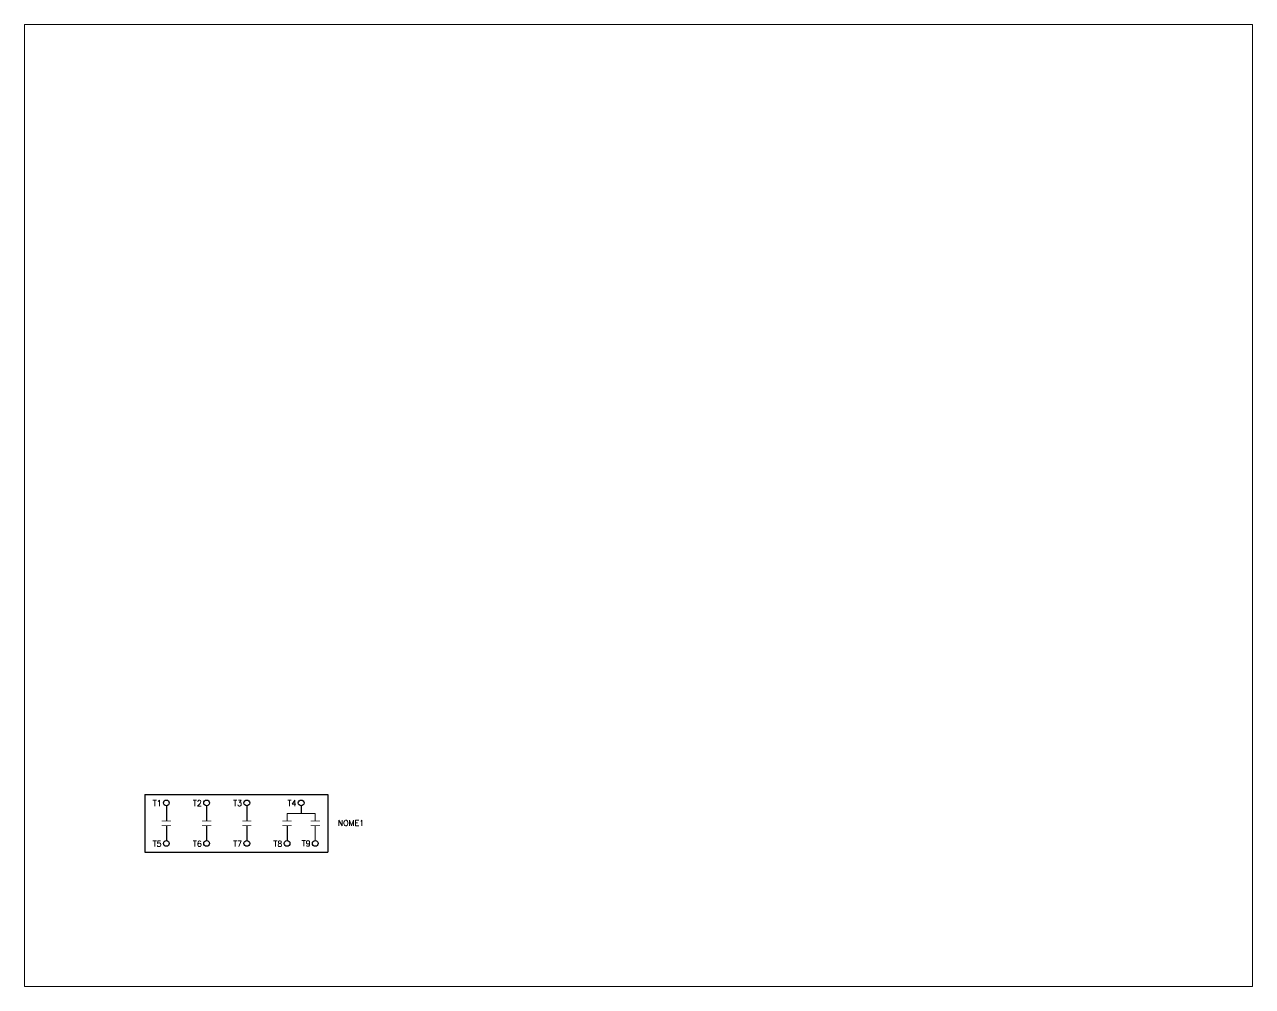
# Paper-space layout 'Layout1' of a CAD drawing. Extents: x 1.03 to 9.28, y 0.81 to 7.27.
# The model-space entities are those that its viewports show. They can reach past a viewport. Long polylines and large blocks are cut down to what shows.
import ezdxf
from ezdxf.enums import TextEntityAlignment as Align

# ---------------------------------------------------------------- set-up
doc = ezdxf.new("R2010")
doc.units = 0
doc.header["$LTSCALE"] = 10
doc.header["$MEASUREMENT"] = 0
doc.layers.get('0').update_dxf_attribs({"linetype": 'CONTINUOUS'})
doc.styles.add('ROMANS', font='romans', dxfattribs={"height": 0.2})

msp = doc.modelspace()

# ---------------------------------------------------------------- linework, layer by layer
at = {"color": 7, "linetype": 'Continuous'}
for p, q in [((38.21, 47.94), (101.89, 47.94)), ((38.21, 47.94), (38.21, 27.94)), ((101.89, 47.94), (101.89, 27.94)), ((45.71, 44.02), (45.71, 38.72)), ((59.71, 44.02), (59.71, 38.72)), ((73.71, 44.02), (73.71, 38.72)), ((92.62, 44.02), (92.62, 41.37)), ((45.71, 37.12), (45.71, 31.93)), ((59.71, 37.12), (59.71, 31.93)), ((73.71, 37.12), (73.71, 31.93)), ((87.71, 37.12), (87.71, 31.93)), ((38.21, 27.94), (101.89, 27.94))]:
    msp.add_line(p, q, dxfattribs=at)
at = {"lineweight": 5}
for p, q in [((87.71, 41.37), (97.53, 41.37)), ((87.71, 41.37), (87.71, 38.72)), ((97.53, 41.37), (97.53, 38.72)), ((97.53, 37.12), (97.53, 31.93))]:
    msp.add_line(p, q, dxfattribs=at)
at = {"const_width": 0.3}
for points in [[(44.11, 38.72), (47.31, 38.72)], [(58.11, 38.72), (61.31, 38.72)], [(72.11, 38.72), (75.31, 38.72)], [(86.11, 38.72), (89.31, 38.72)], [(95.93, 38.72), (99.13, 38.72)], [(44.11, 37.12), (47.31, 37.12)], [(58.11, 37.12), (61.31, 37.12)], [(72.11, 37.12), (75.31, 37.12)], [(86.11, 37.12), (89.31, 37.12)], [(95.93, 37.12), (99.13, 37.12)]]:
    msp.add_lwpolyline(points, dxfattribs=at)
for centre in [(45.7, 45.02), (59.7, 45.02), (73.7, 45.02), (92.61, 45.02), (45.7, 30.93), (59.7, 30.93), (73.7, 30.93), (87.7, 30.93), (97.53, 30.93)]:
    msp.add_circle(centre, 1)

# ---------------------------------------------------------------- texts
at = {"lineweight": 5, "style": 'ROMANS', "flags": 4}
for tag, text, p in [('T1', 'T1', (42.5, 45.93)), ('T2', 'T2', (56.5, 45.93)), ('T3', 'T3', (70.5, 45.93)), ('T4', 'T4', (89.41, 45.93))]:
    msp.add_attdef(tag, text=text, height=2, dxfattribs=at).set_placement(p, align=Align.TOP_CENTER)
at = {"lineweight": 5, "style": 'ROMANS'}
for tag, p in [('NOME1', (105.36, 37.02)), ('T9', (92.8, 29.93))]:
    msp.add_attdef(tag, p, '', height=2, dxfattribs=at)
at = {"lineweight": 5, "style": 'ROMANS', "flags": 4}
for tag, text, p in [('T5', 'T5', (42.5, 29.21)), ('T6', 'T6', (56.5, 29.21)), ('T7', 'T7', (70.5, 29.21)), ('T8', 'T8', (84.5, 29.21))]:
    msp.add_attdef(tag, text=text, height=2, dxfattribs=at).set_placement(p, align=Align.BOTTOM_CENTER)

psp = doc.layouts.get("Layout1")

# ---------------------------------------------------------------- viewports
at = {"layer": '0', "view_target_point": (-23.7891, -51.5)}
psp.add_viewport(center=(5.1562, 4.0382), size=(8.25, 6.461111), view_center_point=(233.7877, 200), view_height=334.634538, dxfattribs=at)

doc.saveas('drawing.dxf')
